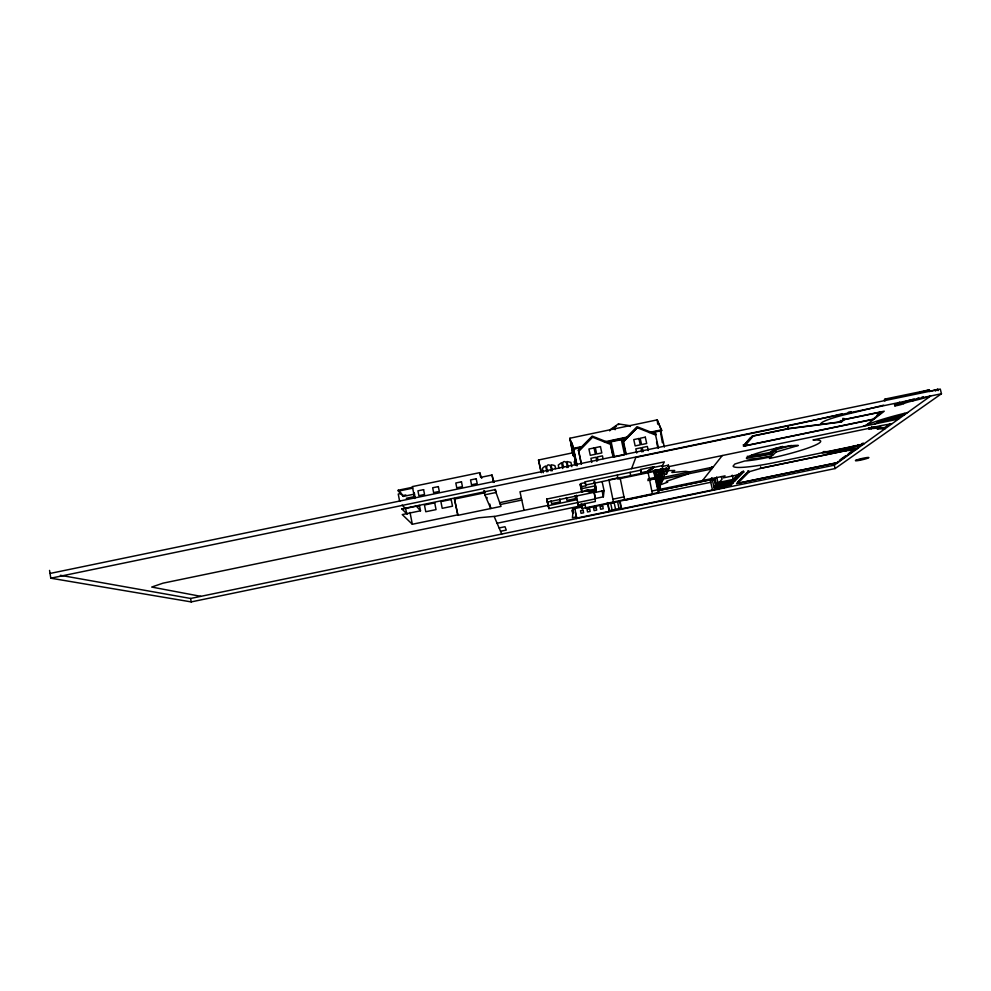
<?xml version="1.0" encoding="UTF-8"?>
<svg xmlns="http://www.w3.org/2000/svg" width="991" height="991" viewBox="0 0 991 991"><rect width="100%" height="100%" fill="white"/><g stroke="black" fill="none" stroke-linecap="round" stroke-linejoin="round"><path stroke-width="1.49" d="M653.763 467.405L654.122 466.674L640.805 469.437L640.471 470.192L585.21 481.787L585.21 482.605L580.949 483.509L581.073 488.823L595.529 485.788L595.467 486.841M586.932 508.123L585.768 508.371L584.826 503.341M594.612 481.515L596.198 488.86L581.729 491.895L581.63 486.668L585.892 485.776L585.21 481.787M613.466 457.235L610.691 444.439L592.42 437.142L578.682 451.165L581.482 464.296M595.145 486.742L595.963 492.304L604.064 490.607L602.119 481.601M595.219 485.602L595.257 484.896M595.343 488.885L595.405 487.869M594.266 492.428L595.356 501.52L578.149 505.125L577.542 502.288M595.963 492.304L596.198 488.86M595.554 498.461L603.358 496.825L604.064 490.607M576.527 518.553L574.879 507.949M586.04 490.062L585.867 491.102L587.093 490.855L587.279 489.814L587.229 491.462L588.456 491.202L588.629 490.173L587.403 490.421M655.559 435.26L655.931 434.07L637.027 426.7L622.905 441.007L625.804 454.076M623.327 442.754L623.537 441.614L637.25 427.716L655.571 435.012L658.495 448.229M588.765 490.78L589.992 490.52L589.806 491.561L588.58 491.809L588.629 490.173M594.179 481.477L596.062 490.904L589.93 492.168L589.992 490.52M637.25 427.716L623.512 441.751L626.3 454.535M630.66 476.386L630.189 472.36M575.35 512.248L576.589 518.107L609.279 511.344L608.053 503.701L620.155 501.198L621.32 508.854L724.545 487.473L726.353 485.565L726.118 484.525L715.291 486.767M662.384 442.766L660.539 432.361M631.577 468.669L635.85 457.384L788.464 425.783A390.045 64.081 -14.1 0 0 833.542 415.774M655.869 474.342L657.33 470.539M655.608 434.876L655.931 434.07M524.041 510.353L519.978 491.784L664.317 461.893L661.988 466.513L668.38 465.175L669.086 468.334L666.522 474.119L664.453 474.553L662.099 479.978L662.905 479.817L662.248 476.844M657.504 479.632L656.525 482.022L657.789 487.77L658.445 486.247L657.169 480.462M662.682 469.684L662.397 465.857M657.937 483.348L659.349 479.954L658.012 473.946L656.624 477.439L658.507 486.11M663.078 471.01L661.517 474.739L660.427 469.796M661.443 477.005L663.772 471.481L665.841 471.047L667.079 468.198M662.248 476.832L657.875 485.454L659.783 485.057L657.739 489.802M665.952 468.693L666.336 467.802M667.81 466.513L668.392 465.175M659.758 484.946L660.415 487.906L658.495 488.303L660.638 483.373L657.739 470.254M660.638 483.373L662.905 479.817M640.805 469.437L641.177 473.376L640.471 470.192M581.085 504.023L582.051 508.544L658.346 492.564L660.415 487.906M620.032 477.476L624.664 500.232L652.487 494.41L647.891 471.307L650.542 468.755L653.119 468.223L652.834 466.947L652.487 467.678L662.347 465.609M648.027 471.939L648.238 470.564M647.891 471.307L649.179 471.035L649.39 469.66M649.179 471.035L649.526 470.291M649.043 470.403L650.678 469.387M651.335 468.582L652.982 467.579L650.331 470.13M651.471 469.226L651.694 467.851M648.064 480.746L648.201 478.888L655.72 477.328M661.381 477.761L660.328 479.656L661.121 479.483L659.176 470.713M702.52 480.536L722.278 455.55M657.925 490.557L710.188 479.731L711.835 477.749L714.177 488.08L726.353 485.565M712.071 478.777L710.423 480.759L713.433 480.14M750.187 437.948L744.625 444.476L744.922 445.764L872.836 419.28L882.585 411.723L844.159 419.676L841.508 421.931L787.956 428.855L753.284 436.028L744.922 445.764M713.941 487.052L715.316 485.503L715.552 486.544L733.092 482.914L732.857 481.861L730.85 483.942L725.647 485.02L725.883 486.061L731.085 484.983L733.092 482.914M716.543 484.116L734.22 480.449L743.411 470.911L743.671 472.013L734.455 481.502L716.778 485.169L716.543 484.116L717.893 482.592L733.216 479.409L737.899 474.503M714.177 488.08L721.993 479.31L721.374 476.597M741.057 472.546L743.671 472.013L741.057 472.546L733.464 480.474L732.25 475.185M581.209 463.838L578.67 451.041L592.42 437.142M846.71 450.546L761.026 468.297L748.032 472.088L736.586 483.608L837.816 462.636L837.568 461.608M737.762 483.249L749.072 471.914L748.812 470.824L737.527 482.221L737.762 483.249L836.986 462.698L854.477 450.112L854.217 449.022L850.204 449.257M751.55 455.278A26.063 3.023 -12.9 0 0 767.678 452.887L770.688 452.23L774.182 448.762L782.593 446.396M747.313 456.219A26.076 2.998 -12.9 0 0 768 454.262L771.01 453.605L774.516 450.162L791.338 445.442M747.648 456.962A27.339 3.146 -12.9 0 0 767.79 454.46L772.039 453.519L775.619 450.013L776.089 452.007L772.497 455.488L768.248 456.417A27.352 3.109 -12.9 0 1 746.421 458.176A27.352 3.109 -12.9 0 1 768.979 449.976A27.352 3.109 -12.9 0 1 798.374 445.467L776.089 452.007M855.543 460.493L855.406 460.604A6.962 0.657 -13 0 0 864.511 459.205A6.962 0.657 -13 0 0 866.952 457.545A6.962 0.657 -13 0 0 855.79 460.357L862.096 459.167M873.839 419.243L743.436 446.247L752.119 436.09L788.514 428.546L840.628 421.819L843.093 419.713L884.245 411.191L866.382 425.015M876.998 415.254L881.618 411.661M894.526 404.526L894.848 405.876L899.63 402.222M839.959 459.886L845.905 455.587M848.284 453.878L855.419 448.712L855.691 449.815M878.1 427.691L884.641 427.616L890.116 423.665M877.159 422.166L898.255 417.793L901.909 415.155M935.281 391.061L937.771 389.252L938.118 390.64M60.401 575.3L190.606 598.465L834.298 465.163L930.623 396.028A26.559 3.32 -13.8 0 1 912.996 400.847A10.22 1.251 -13.7 0 0 903.544 403.684A5.785 0.718 -13.7 0 1 895.418 405.815L894.848 405.876M49.55 570.42L50.789 578.199L191.201 601.909L835.103 468.557L941.45 393.749L940.286 389.091L50.033 573.455M630.387 426.526L630.251 425.758L618.471 423.913L609.998 429.797L609.7 430.874M613.045 428.558L616.377 426.229M688.274 473.859L666.72 481.242A6.739 0.743 -12.4 0 0 666.447 481.626L667.723 482.146L659.3 485.218M863.223 426.353L867.137 424.681A49.377 5.562 -13.5 0 1 900.138 414.424L907.583 412.566M872.13 427.381L880.516 426.588L880.813 427.802L877.085 428.905L884.926 428.818L884.641 427.616M891.516 424.098A19.671 2.193 -13.4 0 0 871.845 427.753L868.884 428.88L880.813 427.802M929.397 391.556L937.771 389.252M570.135 439.199L573.182 455.848L569.924 438.233L657.256 419.862L661.678 430.627L652.103 432.633M581.556 446.656L572.637 448.527L572.798 449.307L581.444 447.486M604.312 441.875L627.687 436.957M648.981 432.485L661.542 429.834M580.231 447.387L573.554 448.799L576.973 464.816M609.254 441.292L625.829 437.811M652.14 432.274L660.687 430.478L664.366 447.077M606.343 442.259L627.452 437.824M541.024 472.038L538.509 460.01L572.736 452.813M617.43 478.021L608.895 479.817L613.553 502.561L585.768 508.371M585.892 484.971L663.053 468.793M669.086 468.334L617.864 479.074L617.331 475.048M593.981 491.598L595.529 498.82L548.89 508.594L546.685 499.092L585.024 491.053M547.317 502.103L595.987 491.908M577.419 499.588L548.283 505.695L546.685 499.08M585.173 504.989L497.098 523.236M613.07 499.154L624.231 496.813M481.737 478.319L479.706 472.657L412.38 486.593L414.721 498.51M414.362 494.113L403.275 496.417L398.407 491.127L398.233 490.223L412.516 487.275M398.407 491.127L412.69 488.167M401.268 493.431L398.246 494.051L399.67 501.384M493.952 482.419L492.007 475.023L480.66 477.365L479.706 472.657M398.233 490.223L403.114 495.537L405.876 494.967M884.48 399.906A9.588 1.226 -13.8 0 1 885.161 399.039L929.285 389.897L929.645 391.296M406.285 498.287L415.08 496.466M50.789 578.199L941.45 393.749M401.875 508.928L405.629 508.42L406.657 513.672L401.875 508.928L494.992 489.641L501.025 506.413L457.916 515.332L454.349 498.535L457.916 515.332M405.629 508.42L419.49 505.559L420.518 510.799L402.247 514.589L412.33 524.264L457.619 514.886M454.658 499.03L484.463 492.861M483.967 490.495L484.847 494.806L496.02 492.49L495.426 489.616M743.139 444.959L746.173 444.327M669.136 466.55L898.564 419.044L898.255 417.793M641.499 472.633L648.387 471.208M499.675 502.672L521.377 498.176M500.344 504.518L521.786 500.071M590.128 491.14L596.124 489.888L594.402 481.812M711.848 466.724L713.186 467.071L661.232 477.798M648.448 479.991L655.968 478.43M649.836 479.879L655.893 478.628M662.62 479.173L711.612 469.028L710.151 468.136M494.199 516.534L548.196 505.348M863.297 443.039L863.57 444.154L771.902 463.144A54.728 6.02 -12.9 0 1 733.129 466.018L734.888 464.011L744.712 460.988A35.837 4.075 -12.9 0 0 766.799 457.669L771.246 456.702L769.388 458.499L776.61 456.913A48.584 5.512 -12.9 0 0 812.967 439.967L871.845 427.753L871.547 426.526M823.224 451.623L828.662 451.661L845.757 448.118A17.268 1.809 -13.1 0 0 856.038 445.541M822.134 452.738L828.922 452.776L846.029 449.233A17.268 1.796 -13.1 0 0 863.57 444.154M858.132 448.056L760.729 468.223L760.481 467.12M652.264 490.941L725.065 475.866L723.257 477.885L739.088 474.615L738.828 473.525M577.022 507.318L579.636 506.773M658.767 490.545L711.414 479.632M582.237 506.996L573.318 508.841L572.414 517.711L576.75 516.819M619.648 501.161L710.77 482.295M499.117 527.943L505.001 526.729L506.277 530.074L500.542 531.263M609.539 510.563L621.642 508.061M667.612 470.626L674.71 470.452L672.133 472.1A7.073 0.83 -12.5 0 0 671.96 472.484L685.673 471.344L689.612 471.914M419.49 505.559L416.183 505.967L420.518 510.799M851.158 448.973L855.419 448.712M854.477 450.112L846.463 450.608L846.19 449.493M853.04 449.109L856.905 448.935M868.624 427.728L870.878 427.753L871.176 428.979M200.839 596.347L151.697 587.056L163.019 583.166L478.864 517.76L494.137 516.398L501.743 534.038M622.905 441.007L623.537 441.614M578.67 451.041L578.05 450.434L592.209 436.127L611.026 443.51L610.58 445.442L612.723 455.34M406.36 512.867L407.524 514.032M402.098 505.076L405.208 508.234M657.467 420.828L661.678 430.627M484.847 494.806L490.756 508.532L489.851 504.097M484.649 492.031L484.933 492.7L484.512 490.656M486.915 497.371L487.188 498.002M495.029 489.269L495.5 490.557M493.543 480.994L493.06 479.632L493.592 482.233M572.08 443.212L573.182 447.399M569.924 438.233L572.798 449.307M914.197 399.138A26.559 3.345 -13.8 0 1 912.661 399.484L912.996 400.847M912.661 399.484A10.22 1.251 -13.8 0 0 903.21 402.334L903.544 403.684M904.337 413.396L904.659 414.659A38.228 4.298 -13.5 0 0 874.446 424.037M885.161 399.039L885.508 400.438A9.588 1.226 -13.7 0 0 884.79 400.946M874.619 426.638L874.917 427.864M868.785 427.778L869.082 429.004M843.837 418.351L844.159 419.676M842.771 418.388L843.093 419.713M841.198 420.618L841.508 421.931M840.318 420.506L840.628 421.819M846.896 449.22L847.169 450.335M846.686 449.27L846.958 450.372M845.757 448.118L846.029 449.233M834.298 465.163L835.103 468.557M828.662 451.661L828.922 452.776M788.192 427.208L788.514 428.546M787.634 427.505L787.956 428.855M538.509 460.01L541.371 472.695M774.182 448.762L774.516 450.162M772.039 453.519L772.497 455.488M770.688 452.23L771.01 453.605M760.766 467.195L761.026 468.297M747.771 470.985L748.032 472.088M734.22 480.449L734.455 481.502M730.85 483.942L731.085 484.983M724.099 484.549L724.718 487.287M723.95 484.847L724.545 487.473M716.629 477.03L718.128 483.645M716.567 485.392L714.982 478.405L714.177 479.359L715.75 486.321M714.585 478.876L716.159 485.863M710.188 479.731L712.504 489.963M665.221 468.248L666.522 474.119M663.152 468.681L664.453 474.553M656.538 441.899L657.826 447.746M662.161 469.362L662.657 472.038M661.505 469.065L662.335 472.818M661.431 469.239L662.261 472.98M660.836 468.768L661.938 473.748M660.774 468.941L661.877 473.909M660.266 470.267L661.567 476.175M659.808 469.585L662.384 481.019M659.548 469.722L662.161 481.527M659.337 470.267L661.938 482.047M658.519 470.081L661.418 483.212M657.702 474.751L659.015 480.746M657.64 474.912L658.953 480.895M657.343 475.63L658.606 481.737M655.819 469.845L656.476 472.781M655.757 470.007L656.414 472.93M657.008 476.51L658.309 482.431M655.522 470.638L656.166 473.562M656.946 476.659L658.247 482.58M655.46 470.799L656.661 476.77M655.348 471.196L656.612 476.919L655.782 479L654.221 471.927M654.902 469.982L656.364 477.526M654.741 470.539L656.315 477.674M654.58 470.552L658.495 488.303M654.506 471.159L656.017 478.418M653.701 471.493L658.346 492.564M652.611 468.334L652.747 468.978M648.275 450.608L647.346 446.445L642.218 447.523L643.134 451.685M641.846 451.958L640.929 447.796L635.801 448.873L636.717 453.036M619.932 502.437L621.32 508.854M617.566 501.731L619.041 508.594M614.11 502.449L615.584 509.312M603.048 458.647L602.454 455.872L597.325 456.95L597.92 459.725M610.654 503.168L612.128 510.031M607.384 502.561L609.279 511.344M596.929 461.385L596.037 457.223L590.909 458.3L591.8 462.463M602.057 490.793L603.358 496.825M585.26 482.852L585.892 485.776M581.011 483.757L581.63 486.668M575.87 460.939L573.789 450.595L573.839 451.363M577.047 465.894L576.465 463.131L576.539 464.754M575.932 462.029L573.851 451.549L573.888 452.317M575.969 462.933L573.9 452.503M580.218 484.004L580.751 486.556L580.689 483.955M576.093 465.436L571.77 443.423M580.169 484.537L581.729 491.895M574.817 464.606L574.198 461.719A11.136 11.025 -2 0 1 575.015 460.926M571.832 466.736L570.915 462.413L566.963 461.521L568.215 467.43M576.489 495.252L578.149 505.125M575.028 495.698L575.647 498.584L566.963 500.405L566.356 497.519M566.988 467.603C568.71 460.233 559.977 459.167 563.668 466.711M572.402 509.027L572.996 512.013M572.253 510.514L572.86 513.35M572.241 510.625L572.848 513.462M562.789 468.57L561.538 462.661L558.28 465.064L558.887 467.95M555.604 468.644L554.997 465.758A11.124 11.025 -10.8 0 0 551.69 464.903L551.046 464.866L552.297 470.762M559.742 498.907L560.349 501.793L551.677 503.614L551.07 500.715M551.058 470.948C552.098 461.868 543.464 463.677 548.06 471.567M546.871 471.902L545.632 466.005L545.062 466.29A11.124 11.025 -10.8 0 0 542.374 468.409L543.279 472.732M547.627 502.61L548.89 508.594M492.007 475.023L493.493 482.332M414.263 492.812L414.733 495.215M413.904 493.307L414.622 496.925M410.014 512.434L412.33 524.264M403.114 495.537L403.275 496.417M614.99 428.967L615.126 429.735M618.471 423.913L618.607 424.681M190.606 598.465L191.201 601.909M657.256 419.862L657.714 424.185M573.95 453.444L576.044 464.531L575.845 460.208M574 454.374L574.037 455.117M581.965 504.32L582.051 508.544M851.195 411.599A390.045 64.081 -14.1 0 1 848.246 412.306M842.362 413.718A390.045 64.081 -14.1 0 1 835.017 415.44M883.662 405.158A407.276 67.091 -14.1 0 1 847.045 414.176A26.509 3.283 -13.4 0 0 821.675 424.272M923.327 396.784A26.559 3.345 -13.8 0 1 921.841 397.205M918.806 398.01A26.559 3.345 -13.8 0 1 917.27 398.394M862.443 443.411A17.268 1.809 -13.1 0 1 861.427 443.807M858.962 444.649A17.268 1.809 -13.1 0 1 857.549 445.095M903.21 402.334A5.785 0.718 -13.7 0 1 895.096 404.464M929.285 389.897A389.983 64.551 -14.1 0 1 918.93 392.746M621.32 439.67L611.125 441.813L614.395 456.888L624.603 454.745L621.32 439.67M594.043 447.944L588.914 449.022L590.277 455.34L595.405 454.262L594.043 447.944M600.447 446.594L595.318 447.672L596.681 454.002L601.81 452.924L600.447 446.594M638.898 438.517L633.769 439.595L635.157 445.913L640.285 444.835L638.898 438.517M645.302 437.167L640.174 438.245L641.561 444.575L646.702 443.497L645.302 437.167M423.603 489.653L417.929 490.83L418.883 495.673L424.557 494.497L423.603 489.653M438.344 486.606L432.671 487.77L433.637 492.614L439.31 491.437L438.344 486.606M461.472 481.812L455.81 482.989L456.777 487.82L462.45 486.643L461.472 481.812M476.213 478.752L470.552 479.929L471.53 484.76L477.204 483.596L476.213 478.752M434.715 502.871L424.445 505.001L425.771 511.74L436.052 509.609L434.715 502.871M451.165 499.464L440.884 501.595L442.221 508.333L452.503 506.203L451.165 499.464M583.08 510.216L580.503 510.749L581.048 513.313L583.625 512.781L583.08 510.216M589.608 508.866L587.031 509.399L587.576 511.963L590.165 511.43L589.608 508.866M596.148 507.516L593.572 508.049L594.117 510.613L596.693 510.08L596.148 507.516M602.677 506.166L600.1 506.698L600.657 509.263L603.234 508.73L602.677 506.166M573.194 449.295L571.894 443.2L573.194 449.295"/></g></svg>
